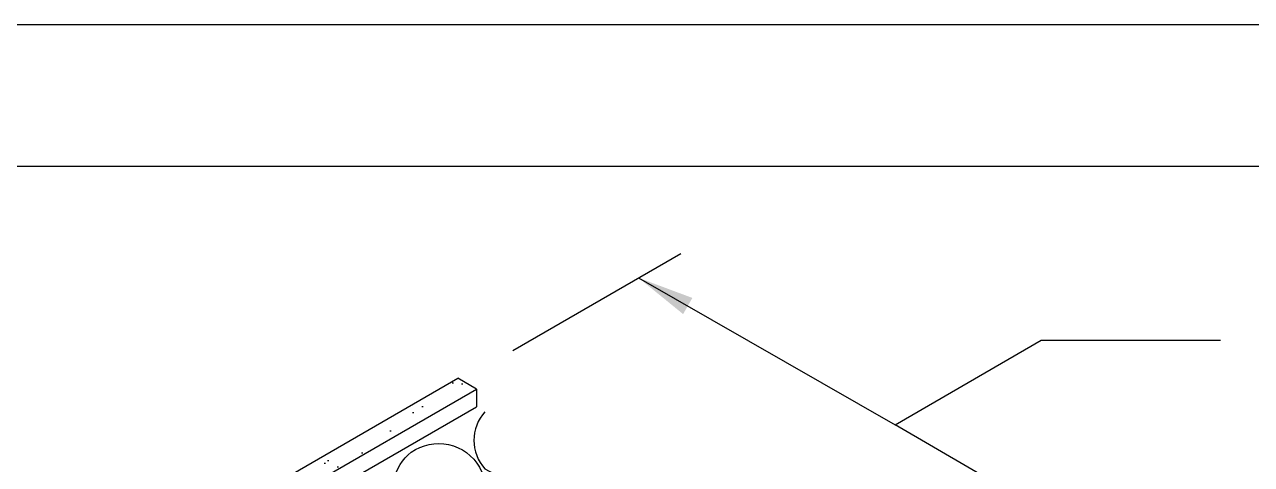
# Model space of a CAD drawing. Extents: x 0 to 51, y 0 to 66.
# Drawn here: x 16.73 to 29.72, y 61.35 to 66 of the extents above; entities that cross this region are included whole.
import ezdxf

# ---------------------------------------------------------------- set-up
doc = ezdxf.new("R2010")
doc.units = 0
doc.header["$LTSCALE"] = 1.5
doc.header["$MEASUREMENT"] = 0
doc.layers.get('DEFPOINTS').update_dxf_attribs({"linetype": 'CONTINUOUS'})
for name, color, linetype in [('INSULATION', 40, 'CONTINUOUS'), ('STRUCTURE', 252, 'CONTINUOUS'), ('TEXT', 7, 'CONTINUOUS'), ('W', 7, 'CONTINUOUS')]:
    doc.layers.add(name, color=color, linetype=linetype)
doc.styles.add('DETAILS', font='sanss___.ttf', dxfattribs={"height": 1})
doc.dimstyles.new('TYVEKDETAILS', dxfattribs={"dimscale": 6, "dimtxt": 1.5, "dimasz": 0.1, "dimexe": 0.75, "dimexo": 0.75, "dimgap": 0.75, "dimtad": 0, "dimtih": 1, "dimtoh": 1, "dimdec": 4, "dimzin": 0, "dimtxsty": 'DETAILS', "dimcen": 0.0625, "dimazin": 3, "dimtfac": 1, "dimtdec": 4, "dimtofl": 0, "dimtmove": 0, "dimatfit": 3, "dimtolj": 1, "dimtzin": 0})

msp = doc.modelspace()

# ---------------------------------------------------------------- hatches: boundary and pattern name
at = {"layer": 'STRUCTURE', "linetype": 'CONTINUOUS'}
h = msp.add_hatch(dxfattribs=at)
h.set_pattern_fill('AR-SAND', color=256, scale=0.25, style=0)
h.set_pattern_definition([(37.50000000000001, (109.8774023421087, 3.296875), (-0.01574833952740204, 0.4817059422532897), [0, -0.38, 0, -0.425, 0, -0.40625]), (7.499999999999999, (109.8774023421087, 3.296875), (0.4424441763169318, 0.7055365163074351), [0, -0.205, 0, -0.3425, 0, -0.13125]), (327.5, (109.5699023421087, 3.296875), (0.7785354654378738, 0.001414763384241124), [0, -0.125, 0, -0.45, 0, -0.5875]), (317.5, (109.5699023421087, 3.296875), (0.7515316511430733, 0.2194188912335623), [0, -0.0625, 0, -0.295, 0, -0.3375])])
h.paths.add_polyline_path([(21.51809514083463, 62.14297249323527), (21.31951791149578, 62.25762111004901), (16.907248752822, 59.71019632355168), (17.10582598216082, 59.59554770673797)])

# ---------------------------------------------------------------- linework, layer by layer
at = {"layer": 'DEFPOINTS'}
msp.add_line((-1.06581410364015e-14, 66.00000000000001), (51, 66.00000000000001), dxfattribs=at)
at = {"layer": 'INSULATION'}
msp.add_lwpolyline([(18.13430075739402, 60.00175751840234), (21.51809514083462, 61.95539211656408)], dxfattribs=at)
for points in [[(21.60677279436024, 61.90419404942995, 0.3833297163070835), (21.60678032642372, 61.29811267422514), (22.79694273252014, 60.66263710067884, -0.09271651603963564), (22.86342735343638, 60.53377918984329)], [(21.22205283591362, 59.58613117030816, 0.7898633070215334), (22.09375267737965, 60.21664528852193), (20.68112927639285, 60.85262388578744, -0.3448708299361887), (20.82607270558762, 61.47534910673017, -0.4411467991369581), (21.54964487017949, 61.31693919133978), (22.09375267737965, 60.21664528852193, 0.9961434380319089), (22.86342735343638, 60.53377918984329)]]:
    msp.add_lwpolyline(points, format="xyb", dxfattribs=at)
at = {"layer": 'STRUCTURE'}
for p, q in [((16.90724875282196, 59.71019632355167), (21.31951791149578, 62.257621110049)), ((17.10582598216079, 59.59554770673795), (21.51809514083466, 62.14297249323528))]:
    msp.add_line(p, q, dxfattribs=at)
at = {"layer": 'STRUCTURE', "linetype": 'CONTINUOUS'}
for p, q in [((21.5180951408346, 62.14297249323531), (21.31951791149578, 62.257621110049)), ((21.51809514083462, 62.14297249323531), (21.51809514083462, 61.95539211656407))]:
    msp.add_line(p, q, dxfattribs=at)
at = {"layer": 'TEXT'}
for p, q in [((21.90069601440638, 62.55120347786138), (23.67852400080179, 63.57763294437963)), ((25.94677820255211, 61.76693926884947), (27.49374537698898, 62.66008118343811)), ((27.49374537698898, 62.66008118343811), (29.39123986046624, 62.66008118343811))]:
    msp.add_line(p, q, dxfattribs=at)
at = {"layer": 'W'}
msp.add_lwpolyline([(1.499999999999984, 64.50000000000001), (49.5, 64.50000000000001), (49.5, 1.5), (1.499999999999984, 1.5)], close=True, dxfattribs=at)

# ---------------------------------------------------------------- leaders
at = {"layer": 'TEXT'}
for points, override in [([(23.23253136736651, 63.32013897740918), (25.94677820255211, 61.76693926884946)], {"dimgap": 0.75, "dimtad": 0, "dimfxl": 3}), ([(28.63699901207869, 60.19986812790795), (25.94677820255211, 61.76693926884946)], {"dimfxl": 3})]:
    msp.add_leader(points, dimstyle='TYVEKDETAILS', override=override, dxfattribs=at)

doc.saveas('drawing.dxf')
